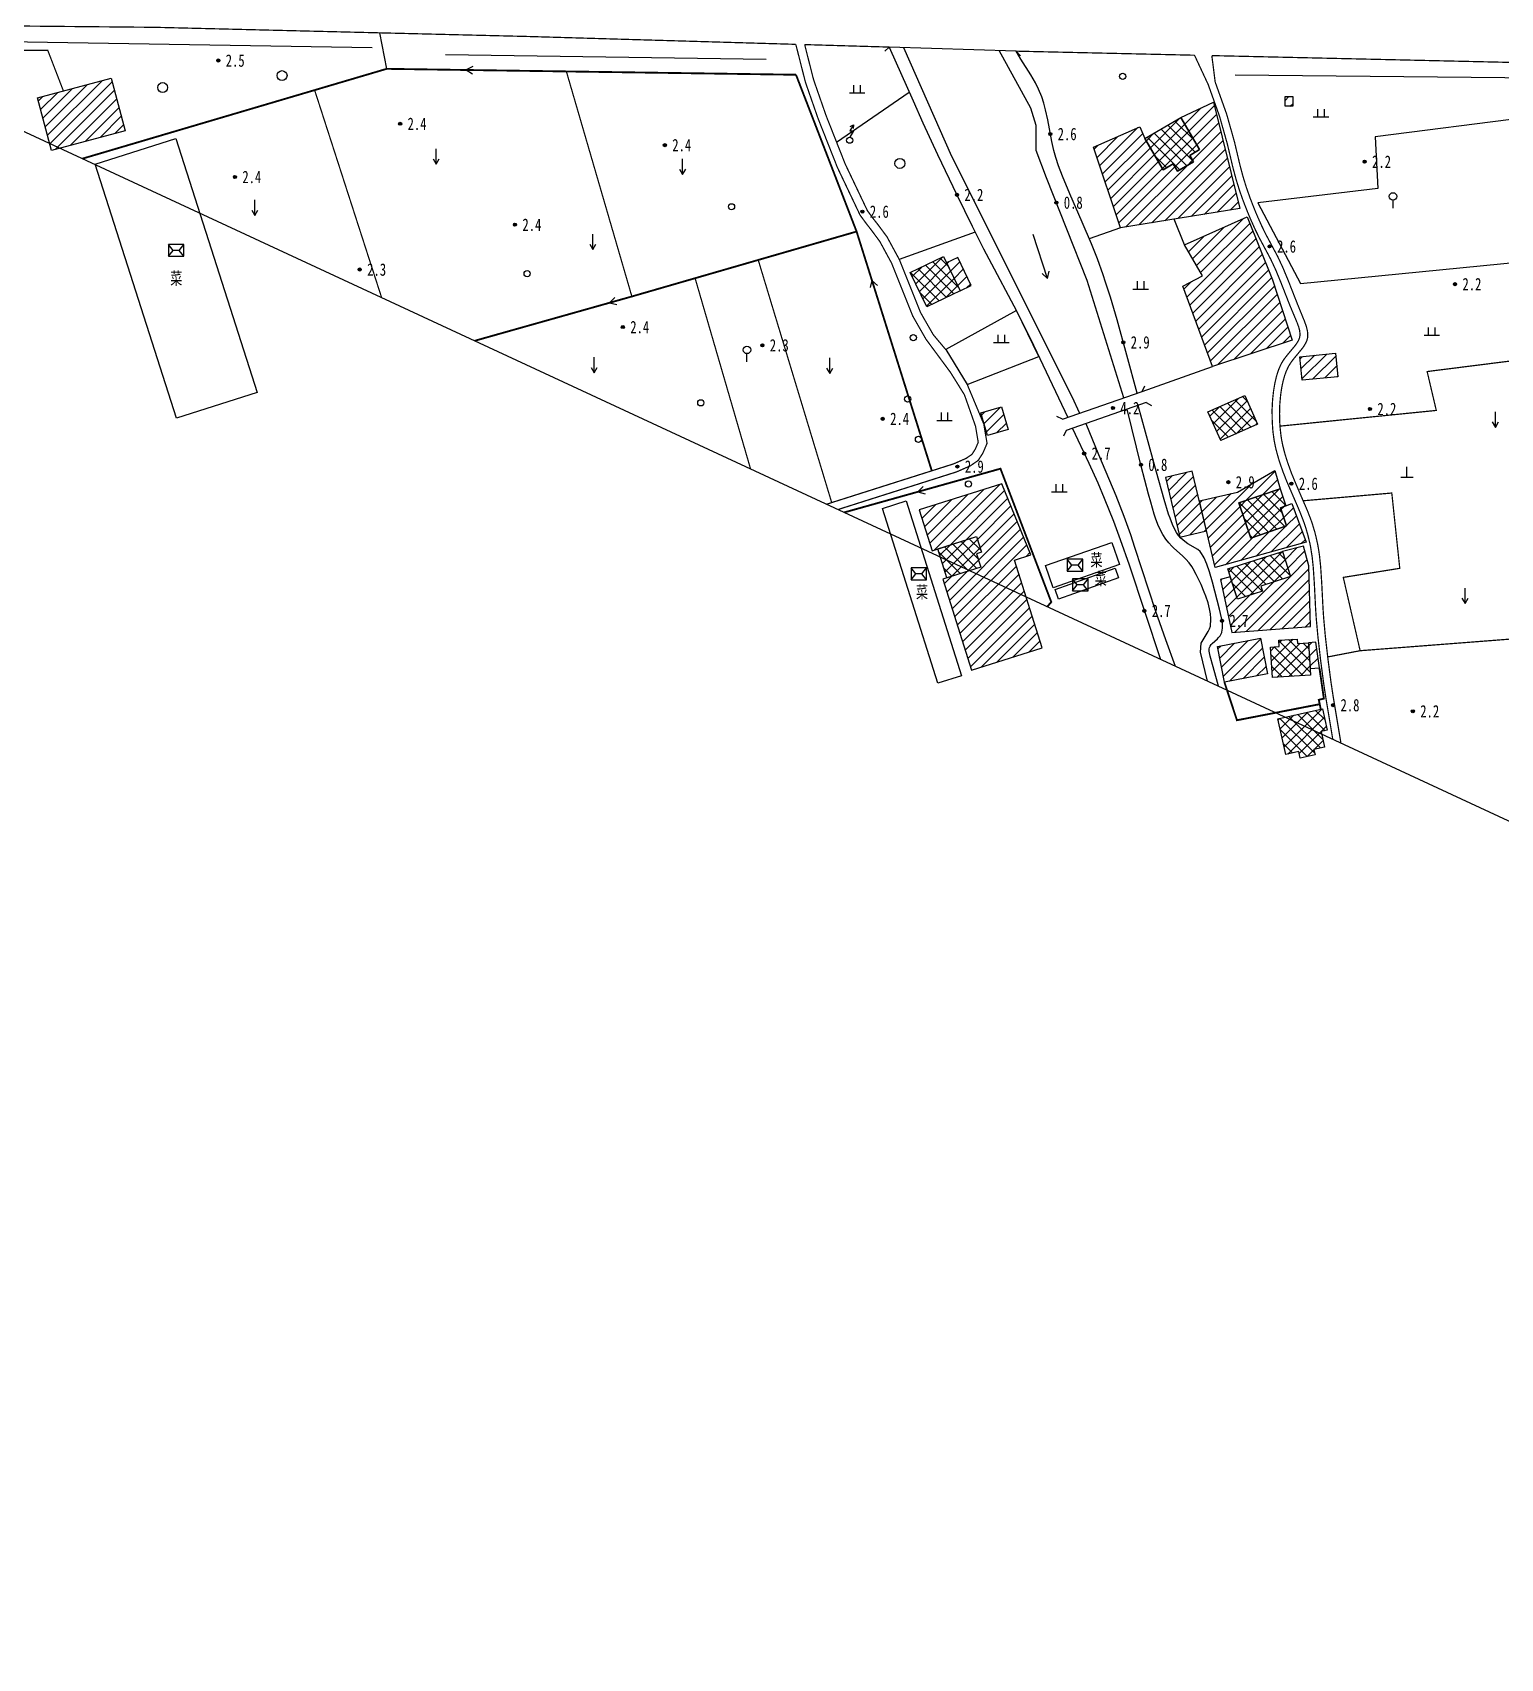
# Model space of a CAD drawing. Header units: metres. Extents: x 494039 to 619385, y 3351420 to 3402703.
# Drawn here: x 585201 to 585676, y 3393939 to 3394465 of the extents above; entities that cross this region are included whole.
import ezdxf
from ezdxf.enums import TextEntityAlignment as Align

# ---------------------------------------------------------------- set-up
doc = ezdxf.new("R2010")
doc.units = ezdxf.units.M
for name, pattern in [('2430', [0]), ('2450', [0]), ('4410a', [0]), ('8521', [0]), ('9376', [0]), ('9610', [0])]:
    doc.linetypes.add(name, pattern=pattern)
for name, color, linetype in [('210100', 130, 'Continuous'), ('220200', 130, 'Continuous'), ('261301', 141, 'Continuous'), ('310300', 8, 'Continuous'), ('310500', 8, 'Continuous'), ('330400', 8, 'Continuous'), ('340506', 8, 'Continuous'), ('340703', 8, 'Continuous'), ('380201', 8, '2430'), ('380202', 8, '2450'), ('420500', 8, 'Continuous'), ('430300', 8, 'Continuous'), ('440100', 8, 'Continuous'), ('510301', 8, 'Continuous'), ('720100', 8, 'Continuous'), ('760201', 8, '8521'), ('810100', 8, '9610'), ('810200', 8, 'Continuous'), ('810301', 8, 'Continuous'), ('810302', 8, 'Continuous'), ('810401', 8, 'Continuous'), ('810501', 8, 'Continuous'), ('810510', 8, 'Continuous'), ('范围线', 8, 'Continuous')]:
    doc.layers.add(name, color=color, linetype=linetype)
pattern_1 = [(45, (0, 0), (-1.767766953, 1.767766953), []), (135, (0, 0), (-1.767766953, -1.767766953), [])]
pattern_2 = [(45, (0, 0), (-1.767766953, 1.767766953), [])]

# ---------------------------------------------------------------- blocks, each defined once
blk = doc.blocks.new('OL')
at = {"linetype": 'Continuous'}
for p, q in [((0.58, 2.51), (0, 1.5)), ((0, 1.5), (0.58, 1.5)), ((0.58, 1.5), (0, 0.5)), ((0.58, 1.5), (0.58, 1.5))]:
    blk.add_line(p, q, dxfattribs=at)
blk.add_polyline3d([(0.07, 2.2, 0), (0.58, 2.51, 0), (0.58, 2.51, 0), (0.57, 1.91, 0)], dxfattribs=at)
blk.add_circle((0, 0), 0.5, dxfattribs=at)
blk = doc.blocks.new('of')
at = {"color": 0, "linetype": 'Continuous'}
for p, q in [((-1, 0), (1, 0)), ((0, 0), (0, 1.7))]:
    blk.add_line(p, q, dxfattribs=at)
blk = doc.blocks.new('gc170')
at = {"linetype": 'Continuous'}
blk.add_circle((0, 0), 0.5, dxfattribs=at)
blk = doc.blocks.new('gu')
at = {"flags": 128}
for points in [[(3.75, 0), (-3.75, 0)], [(2.71, -0.6), (3.75, 0), (3.75, 0), (2.71, 0.6)]]:
    blk.add_lwpolyline(points, dxfattribs=at)
blk = doc.blocks.new('p_point')
for radius in [0.25, 0.2, 0.15, 0.1, 0.05]:
    blk.add_circle((0, 0), radius)
blk.add_point((0, 0))
blk = doc.blocks.new('gc120')
for p, q in [((-0.5, 0.87), (0, 0)), ((0, 0), (0, 2.5)), ((0, 0), (0.5, 0.87))]:
    blk.add_line(p, q)
blk = doc.blocks.new('vm')
at = {"linetype": 'Continuous'}
for p, q in [((1.25, 0), (-1.25, 0)), ((-0.5, 0), (-0.5, 1.3)), ((0.5, 1.3), (0.5, 0))]:
    blk.add_line(p, q, dxfattribs=at)
blk = doc.blocks.new('gc325')
blk.add_line((0, 0), (0, 1.3))
blk.add_circle((0, 1.9), 0.6)
blk = doc.blocks.new('v1')
blk.add_circle((0, 0), 0.8)
blk = doc.blocks.new('mf')
for p, q in [((1.25, 0.95), (-1.25, 0.95)), ((-1.25, 0.95), (-1.25, -0.95)), ((0.5, 0), (-0.5, 0)), ((1.25, -0.95), (1.25, 0.95)), ((-1.25, -0.95), (1.25, -0.95))]:
    blk.add_line(p, q)
at = {"flags": 128}
for points in [[(-1.25, -0.95), (-0.5, 0), (-1.25, 0.95)], [(1.25, -0.95), (0.5, 0), (1.25, 0.95)]]:
    blk.add_lwpolyline(points, dxfattribs=at)
blk = doc.blocks.new('1-3&1-4')
at = {"layer": '310300', "linetype": 'Continuous'}
h = blk.add_hatch(dxfattribs=at)
h.set_pattern_fill('ANSI31', color=8, scale=20, style=0)
h.set_pattern_definition(pattern_2)
h.paths.add_polyline_path([(585202.9135, 3394443.9338), (585226.6759, 3394450.3031), (585231.2444, 3394433.2587), (585207.482, 3394426.8895)])
h = blk.add_hatch(dxfattribs=at)
h.set_pattern_fill('ANSI31', color=8, scale=20, style=0)
h.set_pattern_definition(pattern_2)
h.paths.add_polyline_path([(585561.0301, 3394430.7949), (585566.9076, 3394420.6687), (585570.1761, 3394422.5658), (585571.5582, 3394420.1846), (585576.7393, 3394423.1918), (585575.5047, 3394425.3189), (585578.6954, 3394427.1709), (585572.6705, 3394437.5512), (585583.1513, 3394442.5443), (585591.7204, 3394408.1222), (585553.1354, 3394401.9013), (585544.4287, 3394427.9358), (585559.3215, 3394434.5991)])
h = blk.add_hatch(dxfattribs=at)
h.set_pattern_fill('ANSI31', color=8, scale=20, style=0)
h.set_pattern_definition(pattern_2)
h.paths.add_polyline_path([(585606.3311, 3394444.3181), (585608.8062, 3394444.3434), (585608.8381, 3394441.2123), (585606.363, 3394441.187)])
h = blk.add_hatch(dxfattribs=at)
h.set_pattern_fill('ANSI31', color=8, scale=20, style=0)
h.set_pattern_definition(pattern_2)
h.paths.add_polyline_path([(585594.0662, 3394405.4195), (585602.2191, 3394385.1151), (585608.6213, 3394365.5544), (585582.8961, 3394357.1245), (585573.2195, 3394383.0043), (585579.599, 3394386.3835), (585573.821, 3394396.3746)])
h = blk.add_hatch(dxfattribs=at)
h.set_pattern_fill('ANSI31', color=8, scale=20, style=0)
h.set_pattern_definition(pattern_2)
h.paths.add_polyline_path([(585501.2186, 3394381.5356), (585504.8062, 3394383.262), (585500.4611, 3394392.2918), (585496.8735, 3394390.5655)])
h = blk.add_hatch(dxfattribs=at)
h.set_pattern_fill('ANSI31', color=8, scale=20, style=0)
h.set_pattern_definition(pattern_2)
h.paths.add_polyline_path([(585611.079, 3394360.2467), (585622.6433, 3394361.3748), (585623.3841, 3394353.7806), (585611.8199, 3394352.6525)])
h = blk.add_hatch(dxfattribs=at)
h.set_pattern_fill('ANSI31', color=8, scale=20, style=0)
h.set_pattern_definition(pattern_2)
h.paths.add_polyline_path([(585514.656, 3394344.0541), (585516.8035, 3394336.7576), (585510.1362, 3394334.7953), (585507.9886, 3394342.0917)])
h = blk.add_hatch(dxfattribs=at)
h.set_pattern_fill('ANSI31', color=8, scale=20, style=0)
h.set_pattern_definition(pattern_2)
h.paths.add_polyline_path([(585576.2998, 3394323.2483), (585567.7059, 3394321.1869), (585572.3343, 3394301.8913), (585580.9282, 3394303.9527)])
h = blk.add_hatch(dxfattribs=at)
h.set_pattern_fill('ANSI31', color=8, scale=20, style=0)
h.set_pattern_definition(pattern_2)
h.paths.add_polyline_path([(585604.7065, 3394317.5708), (585591.3837, 3394313.0263), (585595.2848, 3394301.5896), (585606.8237, 3394305.5256), (585604.8199, 3394311.3999), (585606.6038, 3394312.0084), (585608.5615, 3394312.7503), (585613.1278, 3394300.3347), (585583.7766, 3394292.0778), (585578.6115, 3394313.6109), (585590.9021, 3394316.4857), (585603.0579, 3394323.4567)])
h = blk.add_hatch(dxfattribs=at)
h.set_pattern_fill('ANSI31', color=8, scale=20, style=0)
h.set_pattern_definition(pattern_2)
h.paths.add_polyline_path([(585506.5818, 3394302.0836), (585508.1815, 3394297.025), (585506.5513, 3394296.5095), (585507.9086, 3394292.2174), (585495.6133, 3394288.3292), (585504.9103, 3394258.9302), (585527.7788, 3394266.162), (585518.8208, 3394294.4893), (585524.1474, 3394296.1738), (585514.7568, 3394319.1886), (585488.0419, 3394310.7404), (585492.2161, 3394297.5406)])
h = blk.add_hatch(dxfattribs=at)
h.set_pattern_fill('ANSI31', color=8, scale=20, style=0)
h.set_pattern_definition(pattern_2)
h.paths.add_polyline_path([(585605.5001, 3394297.272), (585608.0918, 3394289.1553), (585598.5043, 3394286.0941), (585599.0182, 3394284.4848), (585590.8945, 3394281.891), (585588.6116, 3394289.0408), (585585.503, 3394288.2747), (585589.0656, 3394271.1342), (585614.5107, 3394272.9888), (585614.0034, 3394292.6415), (585612.3117, 3394299.0469)])
h = blk.add_hatch(dxfattribs=at)
h.set_pattern_fill('ANSI31', color=8, scale=20, style=0)
h.set_pattern_definition(pattern_2)
h.paths.add_polyline_path([(585584.4831, 3394266.5779), (585598.4131, 3394269.2605), (585600.6291, 3394257.7533), (585586.6991, 3394255.0707)])
h = blk.add_hatch(dxfattribs=at)
h.set_pattern_fill('ANSI31', color=8, scale=20, style=0)
h.set_pattern_definition(pattern_2)
h.paths.add_polyline_path([(585613.8608, 3394267.7614), (585614.3969, 3394259.4433), (585617.4413, 3394259.6395), (585616.2649, 3394267.9163)])
at = {"layer": '310500', "linetype": 'Continuous'}
h = blk.add_hatch(dxfattribs=at)
h.set_pattern_fill('ANSI37', color=8, scale=20, style=0)
h.set_pattern_definition(pattern_1)
h.paths.add_polyline_path([(585572.6705, 3394437.5512), (585578.6954, 3394427.1709), (585575.5047, 3394425.3189), (585576.7393, 3394423.1918), (585571.5582, 3394420.1846), (585570.1761, 3394422.5658), (585566.9076, 3394420.6687), (585561.0301, 3394430.7949)])
h = blk.add_hatch(dxfattribs=at)
h.set_pattern_fill('ANSI37', color=8, scale=20, style=0)
h.set_pattern_definition(pattern_1)
h.paths.add_polyline_path([(585495.8939, 3394392.6013), (585501.2186, 3394381.5356), (585490.4735, 3394376.3652), (585485.1488, 3394387.4308)])
h = blk.add_hatch(dxfattribs=at)
h.set_pattern_fill('ANSI37', color=8, scale=20, style=0)
h.set_pattern_definition(pattern_1)
h.paths.add_polyline_path([(585593.3294, 3394347.6821), (585597.4399, 3394338.3919), (585585.5171, 3394333.1166), (585581.4066, 3394342.4068)])
h = blk.add_hatch(dxfattribs=at)
h.set_pattern_fill('ANSI37', color=8, scale=20, style=0)
h.set_pattern_definition(pattern_1)
h.paths.add_polyline_path([(585604.7065, 3394317.5708), (585606.6038, 3394312.0084), (585604.8199, 3394311.3999), (585606.8237, 3394305.5256), (585595.2848, 3394301.5896), (585591.3837, 3394313.0263)])
h = blk.add_hatch(dxfattribs=at)
h.set_pattern_fill('ANSI37', color=8, scale=20, style=0)
h.set_pattern_definition(pattern_1)
h.paths.add_polyline_path([(585506.5818, 3394302.0836), (585508.1815, 3394297.025), (585506.5513, 3394296.5095), (585507.9086, 3394292.2174), (585496.9948, 3394288.7661), (585494.0378, 3394298.1167)])
h = blk.add_hatch(dxfattribs=at)
h.set_pattern_fill('ANSI37', color=8, scale=20, style=0)
h.set_pattern_definition(pattern_1)
h.paths.add_polyline_path([(585605.5001, 3394297.272), (585608.0918, 3394289.1553), (585598.5043, 3394286.0941), (585599.0182, 3394284.4848), (585590.8945, 3394281.891), (585587.7891, 3394291.617)])
h = blk.add_hatch(dxfattribs=at)
h.set_pattern_fill('ANSI37', color=8, scale=20, style=0)
h.set_pattern_definition(pattern_1)
h.paths.add_polyline_path([(585604.4354, 3394266.5497), (585604.3039, 3394268.5904), (585610.2952, 3394268.9765), (585610.3879, 3394267.5376), (585613.8608, 3394267.7614), (585614.5345, 3394257.3089), (585602.2667, 3394256.5182), (585601.6319, 3394266.369)])
h = blk.add_hatch(dxfattribs=at)
h.set_pattern_fill('ANSI37', color=8, scale=20, style=0)
h.set_pattern_definition(pattern_1)
h.paths.add_polyline_path([(585618.3848, 3394246.3942), (585619.931, 3394239.481), (585618.0166, 3394239.0529), (585619.1328, 3394234.0625), (585615.6597, 3394233.2857), (585616.0455, 3394231.5605), (585611.2052, 3394230.4779), (585610.7351, 3394232.5797), (585606.5426, 3394231.642), (585603.9645, 3394243.169)])
at = {"layer": '210100', "color": 141, "linetype": 'Continuous', "flags": 128}
blk.add_lwpolyline([(585482.9943, 3394460.1806), (585498.5016, 3394425.0255), (585537.4221, 3394347.3871), (585539.9082, 3394341.973)], dxfattribs=at)
at = {"layer": '210100', "color": 141, "linetype": 'Continuous', "elevation": 1.3698, "flags": 128}
for points in [[(585554.1498, 3394346.9428), (585542.326, 3394384.8301), (585529.2274, 3394418.0266), (585525.8371, 3394426.9273), (585525.8652, 3394434.9326), (585524.1018, 3394440.6238), (585513.8881, 3394459.1887)], [(585581.2726, 3394255.3377), (585578.9306, 3394264.6961), (585579.1906, 3394267.6707), (585581.5017, 3394271.3941), (585581.9088, 3394272.2708), (585582.1679, 3394273.1638), (585582.2643, 3394273.7028), (585582.358, 3394274.8838), (585582.352, 3394275.5988), (585582.2203, 3394277.0711), (585581.9217, 3394278.7046), (585581.4154, 3394280.6299), (585580.6854, 3394282.8405), (585580.2193, 3394284.0897), (585579.2031, 3394286.5586), (585577.6288, 3394289.8725), (585576.659, 3394291.6188), (585576.1559, 3394292.4304), (585575.3168, 3394293.6227), (585574.2794, 3394294.8124), (585573.1805, 3394295.8497), (585570.3668, 3394298.2995), (585569.6861, 3394298.9669), (585568.691, 3394300.0889), (585567.7813, 3394301.2845), (585566.824, 3394302.7516), (585565.9566, 3394304.3478), (585565.2342, 3394305.9712), (585564.4561, 3394308.0527), (585564.0344, 3394309.3204), (585562.8884, 3394313.1731), (585562.1811, 3394315.7647), (585559.8346, 3394324.8768), (585555.2568, 3394343.2562)], [(585541.9446, 3394338.6107), (585546.0356, 3394328.622), (585551.6394, 3394315.3332), (585552.9512, 3394312.0365), (585554.193, 3394308.7285), (585556.3051, 3394302.7275), (585557.6578, 3394298.706), (585564.464, 3394278.0313), (585567.6878, 3394268.7881), (585570.7377, 3394260.2282)]]:
    blk.add_lwpolyline(points, dxfattribs=at)
at = {"layer": '220200', "color": 141, "linetype": 'Continuous', "const_width": 0.6, "flags": 128}
for points, elevation in [([(585448.1796, 3394451.3841), (585315.8143, 3394453.2958), (585217.4045, 3394424.2537)], 3.5681), ([(585467.7749, 3394400.7015), (585448.1796, 3394451.3841)], 3.174), ([(585467.7749, 3394400.7015), (585395.1056, 3394379.7092), (585344.2422, 3394365.3727)], 3.174), ([(585492.0936, 3394323.3591), (585467.7749, 3394400.7015)], 3.464), ([(585529.4077, 3394279.4146), (585530.7275, 3394280.9325), (585514.2961, 3394324.0428), (585463.7501, 3394309.8944)], 3.464)]:
    blk.add_lwpolyline(points, dxfattribs=dict(at, elevation=elevation))
at = {"layer": '310300', "color": 8, "linetype": 'Continuous', "flags": 128}
for points, elevation in [([(585202.9135, 3394443.9338), (585226.6759, 3394450.3031), (585231.2444, 3394433.2587), (585207.482, 3394426.8895)], 6.0347), ([(585561.0301, 3394430.7949), (585566.9076, 3394420.6687), (585570.1761, 3394422.5658), (585571.5582, 3394420.1846), (585576.7393, 3394423.1918), (585575.5047, 3394425.3189), (585578.6954, 3394427.1709), (585572.6705, 3394437.5512), (585583.1513, 3394442.5443), (585591.7204, 3394408.1222), (585553.1354, 3394401.9013), (585544.4287, 3394427.9358), (585559.3215, 3394434.5991)], 5.9306), ([(585594.0662, 3394405.4195), (585602.2191, 3394385.1151), (585608.6213, 3394365.5544), (585582.8961, 3394357.1245), (585573.2195, 3394383.0043), (585579.599, 3394386.3835), (585573.821, 3394396.3746)], 5.9306), ([(585501.2186, 3394381.5356), (585504.8062, 3394383.262), (585500.4611, 3394392.2918), (585496.8735, 3394390.5655)], 6.0347), ([(585611.079, 3394360.2467), (585622.6433, 3394361.3748), (585623.3841, 3394353.7806), (585611.8199, 3394352.6525)], 5.3654), ([(585514.656, 3394344.0541), (585516.8035, 3394336.7576), (585510.1362, 3394334.7953), (585507.9886, 3394342.0917)], 5.4338), ([(585576.2998, 3394323.2483), (585567.7059, 3394321.1869), (585572.3343, 3394301.8913), (585580.9282, 3394303.9527)], 5.7409), ([(585604.7065, 3394317.5708), (585591.3837, 3394313.0263), (585595.2848, 3394301.5896), (585606.8237, 3394305.5256), (585604.8199, 3394311.3999), (585606.6038, 3394312.0084), (585608.5615, 3394312.7503), (585613.1278, 3394300.3347), (585583.7766, 3394292.0778), (585578.6115, 3394313.6109), (585590.9021, 3394316.4857), (585603.0579, 3394323.4567)], 5.7409), ([(585506.5818, 3394302.0836), (585508.1815, 3394297.025), (585506.5513, 3394296.5095), (585507.9086, 3394292.2174), (585495.6133, 3394288.3292), (585504.9103, 3394258.9302), (585527.7788, 3394266.162), (585518.8208, 3394294.4893), (585524.1474, 3394296.1738), (585514.7568, 3394319.1886), (585488.0419, 3394310.7404), (585492.2161, 3394297.5406)], 6.0347), ([(585605.5001, 3394297.272), (585608.0918, 3394289.1553), (585598.5043, 3394286.0941), (585599.0182, 3394284.4848), (585590.8945, 3394281.891), (585588.6116, 3394289.0408), (585585.503, 3394288.2747), (585589.0656, 3394271.1342), (585614.5107, 3394272.9888), (585614.0034, 3394292.6415), (585612.3117, 3394299.0469)], 5.7409), ([(585584.4831, 3394266.5779), (585598.4131, 3394269.2605), (585600.6291, 3394257.7533), (585586.6991, 3394255.0707)], 5.8302), ([(585613.8608, 3394267.7614), (585614.3969, 3394259.4433), (585617.4413, 3394259.6395), (585616.2649, 3394267.9163)], 5.8302)]:
    blk.add_lwpolyline(points, close=True, dxfattribs=dict(at, elevation=elevation))
blk.add_lwpolyline([(585606.3311, 3394444.3181), (585608.8062, 3394444.3434), (585608.8381, 3394441.2123), (585606.363, 3394441.187)], close=True, dxfattribs=at)
at = {"layer": '310500', "color": 8, "linetype": 'Continuous', "flags": 128}
for points, elevation in [([(585572.6705, 3394437.5512), (585578.6954, 3394427.1709), (585575.5047, 3394425.3189), (585576.7393, 3394423.1918), (585571.5582, 3394420.1846), (585570.1761, 3394422.5658), (585566.9076, 3394420.6687), (585561.0301, 3394430.7949)], 14.1407), ([(585495.8939, 3394392.6013), (585501.2186, 3394381.5356), (585490.4735, 3394376.3652), (585485.1488, 3394387.4308)], 14.1407), ([(585593.3294, 3394347.6821), (585597.4399, 3394338.3919), (585585.5171, 3394333.1166), (585581.4066, 3394342.4068)], 13.3599), ([(585604.7065, 3394317.5708), (585606.6038, 3394312.0084), (585604.8199, 3394311.3999), (585606.8237, 3394305.5256), (585595.2848, 3394301.5896), (585591.3837, 3394313.0263)], 11.4858), ([(585506.5818, 3394302.0836), (585508.1815, 3394297.025), (585506.5513, 3394296.5095), (585507.9086, 3394292.2174), (585496.9948, 3394288.7661), (585494.0378, 3394298.1167)], 10.4149), ([(585605.5001, 3394297.272), (585608.0918, 3394289.1553), (585598.5043, 3394286.0941), (585599.0182, 3394284.4848), (585590.8945, 3394281.891), (585587.7891, 3394291.617)], 11.4858), ([(585604.4354, 3394266.5497), (585604.3039, 3394268.5904), (585610.2952, 3394268.9765), (585610.3879, 3394267.5376), (585613.8608, 3394267.7614), (585614.5345, 3394257.3089), (585602.2667, 3394256.5182), (585601.6319, 3394266.369)], 11.4858), ([(585618.3848, 3394246.3942), (585619.931, 3394239.481), (585618.0166, 3394239.0529), (585619.1328, 3394234.0625), (585615.6597, 3394233.2857), (585616.0455, 3394231.5605), (585611.2052, 3394230.4779), (585610.7351, 3394232.5797), (585606.5426, 3394231.642), (585603.9645, 3394243.169)], 10.4149)]:
    blk.add_lwpolyline(points, close=True, dxfattribs=dict(at, elevation=elevation))
at = {"layer": '330400', "color": 8, "linetype": 'Continuous', "flags": 128}
for points, elevation in [([(585247.6554, 3394430.7844), (585273.9458, 3394348.7138), (585247.8841, 3394340.3653), (585221.5938, 3394422.4358)], 3.5681), ([(585483.8092, 3394313.6115), (585501.6906, 3394257.1021), (585494.0545, 3394254.6858), (585476.1731, 3394311.1952)], 3.878), ([(585528.8292, 3394292.7291), (585550.2606, 3394300.2317), (585552.7819, 3394293.0295), (585531.3506, 3394285.5269)], 3.878), ([(585531.9433, 3394285.0004), (585551.3362, 3394291.837), (585552.4351, 3394288.7199), (585533.0421, 3394281.8833)], 3.878)]:
    blk.add_lwpolyline(points, close=True, dxfattribs=dict(at, elevation=elevation))
at = {"layer": '380201', "color": 8, "linetype": '2430', "const_width": 0.6, "elevation": 5.8302, "flags": 128}
for points in [[(585617.8721, 3394246.2796), (585617.2436, 3394249.3221), (585618.8793, 3394249.7413), (585617.4413, 3394259.6395)], [(585586.6991, 3394255.0707), (585590.7706, 3394242.7217), (585617.5345, 3394247.9139)]]:
    blk.add_lwpolyline(points, dxfattribs=at)
at = {"layer": '380202', "color": 8, "linetype": '2450', "flags": 128}
for points, elevation in [([(585611.3356, 3394383.9143), (585689.1188, 3394391.539), (585684.5607, 3394437.516), (585635.4324, 3394431.3536), (585636.3421, 3394414.586), (585597.4798, 3394409.9529)], 3.2149), ([(585519.4752, 3394375.1373), (585496.6148, 3394362.5322), (585503.5337, 3394351.2983), (585526.6798, 3394360.3217)], 4.5976)]:
    blk.add_lwpolyline(points, close=True, dxfattribs=dict(at, elevation=elevation))
at = {"layer": '420500', "color": 8, "linetype": 'Continuous', "const_width": 0.4, "flags": 128}
for points in [[(585123.4983, 3394467.8472), (585241.1435, 3394466.7148), (585361.6768, 3394463.7497), (585448.1156, 3394461.216)], [(585450.982, 3394461.132), (585478.3164, 3394460.3308)], [(585519.4169, 3394459.0112), (585577.0438, 3394457.7012)], [(585583.7346, 3394449.019), (585582.6484, 3394457.5738)], [(585582.6484, 3394457.5738), (585679.3304, 3394455.376), (585823.7275, 3394452.2124)], [(585581.4742, 3394448.2116), (585585.1354, 3394437.961), (585587.6574, 3394429.034), (585589.4099, 3394421.6105), (585590.4612, 3394417.6677), (585591.5638, 3394414.0961), (585592.7864, 3394410.6336), (585594.2595, 3394406.8678), (585595.1117, 3394404.8318), (585596.6139, 3394401.4722), (585597.9865, 3394398.6739), (585601.6745, 3394391.7916), (585603.3712, 3394388.1495), (585605.0006, 3394384.1912), (585607.8882, 3394376.8178), (585610.1838, 3394371.3491), (585610.7429, 3394369.8425), (585611.0277, 3394368.7561), (585611.1555, 3394367.6866), (585611.1168, 3394366.9008), (585610.9645, 3394366.2186), (585610.662, 3394365.491), (585610.1539, 3394364.6332), (585609.4133, 3394363.612), (585606.9152, 3394360.62), (585606.0039, 3394359.4289), (585605.4822, 3394358.6312), (585604.9503, 3394357.6617), (585604.28, 3394356.1328), (585603.9937, 3394355.3407), (585603.5029, 3394353.7131), (585602.9903, 3394351.4759), (585602.61, 3394349.1905), (585602.293, 3394346.3057), (585602.1393, 3394343.3582), (585602.145, 3394340.3053), (585602.3044, 3394337.2785), (585602.4443, 3394335.7746), (585602.7815, 3394333.2841), (585603.1765, 3394331.2463), (585603.4816, 3394329.9577), (585604.191, 3394327.3989), (585604.6555, 3394325.9177), (585605.6781, 3394322.9832), (585606.8726, 3394319.95), (585610.5656, 3394311.411), (585611.2529, 3394309.7626), (585612.4092, 3394306.7658), (585612.9267, 3394305.252), (585613.656, 3394302.7782), (585614.3041, 3394300.1011), (585614.5793, 3394298.7517), (585615.1103, 3394295.3799), (585615.4566, 3394292.0107), (585615.7922, 3394286.9361), (585616.1996, 3394278.8859), (585616.4229, 3394275.4768), (585616.9571, 3394269.6801), (585617.8238, 3394262.1173), (585618.8211, 3394254.5713), (585619.5205, 3394249.9537), (585621.7578, 3394236.5435)], [(585583.7346, 3394449.019), (585587.4232, 3394438.6918), (585589.976, 3394429.6559), (585591.7107, 3394422.3045), (585592.7522, 3394418.4), (585593.8412, 3394414.8735), (585595.0444, 3394411.4651), (585596.4949, 3394407.7585), (585597.3341, 3394405.7547), (585598.8128, 3394402.4485), (585600.1635, 3394399.6926), (585603.923, 3394392.6669), (585605.5826, 3394389.1186), (585607.2599, 3394385.0891), (585610.3542, 3394377.21), (585612.5602, 3394371.82), (585613.1863, 3394370.0775), (585613.5133, 3394368.818), (585613.6646, 3394367.7291), (585613.6638, 3394366.8103), (585613.6094, 3394366.3574), (585613.3804, 3394365.4784), (585613.0068, 3394364.6337), (585612.412, 3394363.643), (585611.8519, 3394362.8614), (585609.2936, 3394359.7742), (585608.2602, 3394358.4304), (585607.4415, 3394357.1113), (585606.7714, 3394355.7017), (585606.2243, 3394354.2217), (585605.7123, 3394352.4287), (585605.2623, 3394350.3186), (585604.898, 3394347.8994), (585604.6293, 3394344.9241), (585604.5409, 3394341.7693), (585604.6188, 3394338.8847), (585604.7133, 3394337.4515), (585604.9914, 3394334.8403), (585605.2501, 3394333.1911), (585605.5478, 3394331.7086), (585606.1691, 3394329.2315), (585607.0398, 3394326.3715), (585608.337, 3394322.7473), (585609.9792, 3394318.7568), (585613.5342, 3394310.518), (585614.6967, 3394307.5108), (585615.2201, 3394305.9854), (585615.9369, 3394303.5753), (585616.2969, 3394302.1825), (585616.9139, 3394299.3719), (585617.2266, 3394297.6025), (585617.4901, 3394295.7358), (585617.8368, 3394292.3433), (585618.1746, 3394287.2339), (585618.5876, 3394279.1291), (585618.8133, 3394275.7022), (585619.3456, 3394269.9341), (585620.2077, 3394262.4084), (585621.1997, 3394254.8993), (585621.8968, 3394250.2953), (585624.3956, 3394235.319)]]:
    blk.add_lwpolyline(points, dxfattribs=at)
at = {"layer": '420500', "color": 8, "linetype": 'Continuous', "const_width": 0.4, "elevation": 4.8398, "flags": 128}
blk.add_lwpolyline([(585581.4742, 3394448.2116), (585577.0438, 3394457.7012)], dxfattribs=at)
at = {"layer": '430300', "color": 8, "linetype": 'Continuous'}
for p, q in [((585478.3164, 3394460.3308), (585476.8575, 3394458.9627)), ((585519.4169, 3394459.0112), (585520.785, 3394457.5523)), ((585560.096, 3394349.0178), (585560.9653, 3394350.819)), ((585561.363, 3394345.387), (585563.1642, 3394344.5177)), ((585534.3204, 3394340.0231), (585532.5192, 3394340.8924)), ((585535.5874, 3394336.3923), (585534.7181, 3394334.5911))]:
    blk.add_line(p, q, dxfattribs=at)
at = {"layer": '430300', "color": 8, "linetype": 'Continuous', "flags": 128}
for points in [[(585519.4169, 3394459.0112), (585478.3164, 3394460.3308)], [(585534.3204, 3394340.0231), (585560.096, 3394349.0178)], [(585561.363, 3394345.387), (585535.5874, 3394336.3923)]]:
    blk.add_lwpolyline(points, dxfattribs=at)
at = {"layer": '440100', "color": 8, "linetype": '4410a', "const_width": 0.4, "flags": 128}
blk.add_lwpolyline([(585448.1156, 3394461.216), (585451.2357, 3394448.9472), (585455.3284, 3394437.2058), (585461.5561, 3394421.4409), (585468.9012, 3394406.0187), (585471.024, 3394403.1175), (585472.3838, 3394401.3988), (585475.2818, 3394397.4904), (585479.0903, 3394390.4848), (585485.9623, 3394373.331), (585490.2326, 3394365.8689), (585498.1522, 3394355.1498), (585502.6503, 3394347.9181), (585506.2372, 3394337.7535), (585507.1073, 3394332.578), (585506.1776, 3394330.3871), (585505.0695, 3394328.6672), (585503.2167, 3394327.3883), (585499.1419, 3394325.5971), (585458.039, 3394312.5456)], dxfattribs=at)
at = {"layer": '440100', "color": 8, "linetype": 'Continuous', "const_width": 0.4, "flags": 128}
blk.add_lwpolyline([(585450.982, 3394461.132), (585453.8786, 3394449.7422), (585457.9135, 3394438.1665), (585464.0859, 3394422.5415), (585471.2792, 3394407.4379), (585473.2185, 3394404.7875), (585474.5729, 3394403.0758), (585477.6119, 3394398.9773), (585481.5898, 3394391.6599), (585488.4506, 3394374.5342), (585492.5458, 3394367.3779), (585496.6148, 3394362.5322)], dxfattribs=at)
at = {"layer": '440100', "color": 8, "linetype": 'Continuous', "const_width": 0.4, "elevation": 3.3078, "flags": 128}
blk.add_lwpolyline([(585461.7395, 3394310.8277), (585500.1166, 3394323.0137), (585504.5668, 3394324.9698), (585507.089, 3394326.7109), (585508.6235, 3394329.0924), (585509.9599, 3394332.2417), (585508.9167, 3394338.446), (585503.5337, 3394351.2983)], dxfattribs=at)
at = {"layer": '760201', "color": 8, "linetype": '8521', "flags": 128}
for points in [[(585478.3164, 3394460.3308), (585486.0181, 3394442.9155), (585489.2023, 3394435.8834), (585493.9697, 3394425.6206), (585500.1653, 3394412.6177), (585505.1279, 3394402.4479), (585508.8254, 3394395.0969), (585511.365, 3394390.2271), (585518.6687, 3394376.6879), (585520.8157, 3394372.4928), (585523.9902, 3394365.9761), (585536.0846, 3394340.6387)], [(585537.5648, 3394337.0824), (585542.8609, 3394325.8309), (585545.7558, 3394319.4311), (585547.8829, 3394314.4675), (585550.8194, 3394307.087), (585553.0144, 3394301.1123), (585555.8673, 3394292.9095), (585566.0304, 3394262.4134)]]:
    blk.add_lwpolyline(points, dxfattribs=at)
for points, elevation in [([(585558.5267, 3394348.4701), (585555.1993, 3394360.7584), (585552.0115, 3394372.1979), (585549.8494, 3394379.5113), (585548.3113, 3394384.3521), (585547.4982, 3394386.7566), (585545.6288, 3394391.8819), (585543.6829, 3394396.7636), (585540.7194, 3394403.7618), (585536.7694, 3394412.8937), (585534.3797, 3394418.5925), (585533.1005, 3394421.9058), (585532.1734, 3394424.6356), (585531.5227, 3394426.9123), (585530.8622, 3394429.8128), (585529.5824, 3394436.7839), (585528.8993, 3394440.0494), (585528.3404, 3394442.186), (585527.6561, 3394444.2752), (585526.621, 3394446.7189), (585525.5737, 3394448.7671), (585524.0868, 3394451.3477), (585520.9342, 3394456.442), (585519.4169, 3394459.0112)], 3.174), ([(585584.8125, 3394253.6944), (585584.4951, 3394254.9649), (585583.1296, 3394259.9897), (585582.1043, 3394263.4472), (585581.86, 3394264.5513), (585581.8044, 3394265.0442), (585581.8298, 3394265.8279), (585581.9338, 3394266.2686), (585582.1109, 3394266.673), (585582.484, 3394267.2205), (585582.745, 3394267.5176), (585584.4427, 3394269.0742), (585584.8124, 3394269.4377), (585585.3235, 3394270.0514), (585585.5844, 3394270.4831), (585585.8422, 3394271.093), (585586.0397, 3394271.9022), (585586.101, 3394272.4086), (585586.1172, 3394273.4587), (585586.0628, 3394274.1803), (585585.8013, 3394275.843), (585585.1397, 3394278.6338), (585582.8873, 3394287.3829), (585581.8931, 3394290.7312), (585581.0383, 3394293.1614), (585580.1765, 3394295.1937), (585579.8834, 3394295.7716), (585579.3413, 3394296.6565), (585578.8526, 3394297.2664), (585578.0689, 3394297.9484), (585574.9406, 3394299.732), (585573.8671, 3394300.4852), (585572.6024, 3394301.6033), (585571.8497, 3394302.4805), (585571.2029, 3394303.4268), (585570.5468, 3394304.6063), (585569.896, 3394306.0277), (585569.1227, 3394308.0651), (585568.6797, 3394309.3889), (585567.2369, 3394314.1283), (585564.7451, 3394322.9183), (585558.7749, 3394344.4839)], 2.817)]:
    blk.add_lwpolyline(points, dxfattribs=dict(at, elevation=elevation))
at = {"layer": '810100', "color": 8, "linetype": '9610', "flags": 128}
for points, elevation in [([(585315.8143, 3394453.2958), (585313.5918, 3394464.9326)], 3.5681), ([(585461.292, 3394429.614), (585484.8038, 3394445.7452)], 3.464), ([(585573.821, 3394396.3746), (585570.4872, 3394404.6988)], 3.464), ([(585506.0967, 3394400.5249), (585481.5898, 3394391.6599)], 3.464), ([(585553.1354, 3394401.9013), (585542.9849, 3394398.3923)], 1.9149), ([(585560.096, 3394349.0178), (585582.8961, 3394357.1245)], 3.464)]:
    blk.add_lwpolyline(points, dxfattribs=dict(at, elevation=elevation))
at = {"layer": '810200', "color": 8, "linetype": 'Continuous', "const_width": 0.4, "flags": 128}
blk.add_lwpolyline([(585211.2724, 3394446.1743), (585206.2159, 3394459.2914), (585142.2589, 3394459.1381)], dxfattribs=at)
for points, elevation in [([(585373.9221, 3394452.4566), (585395.1056, 3394379.7092)], 3.3004), ([(585292.5166, 3394446.4204), (585314.1908, 3394379.3233)], 3.3004), ([(585835.6493, 3394444.6458), (585688.9542, 3394439.01), (585692.7533, 3394383.8317), (585694.0079, 3394360.7174), (585652.2749, 3394355.4427), (585655.2291, 3394342.8738), (585604.7355, 3394337.8082)], 3.2149), ([(585435.9638, 3394391.5121), (585459.7263, 3394313.0814)], 3.3004), ([(585415.5508, 3394385.6153), (585433.4929, 3394323.9405)], 3.3004), ([(585630.6011, 3394265.2026), (585730.2439, 3394272.9052), (585720.3937, 3394325.5331), (585715.9636, 3394362.018)], 3.0661), ([(585612.1673, 3394313.6671), (585640.8408, 3394316.1737), (585643.4198, 3394291.8342), (585625.1555, 3394288.8997), (585630.6011, 3394265.2026), (585620.1459, 3394263.1941)], 3.0661)]:
    blk.add_lwpolyline(points, dxfattribs=dict(at, elevation=elevation))
at = {"layer": '810510', "color": 8, "linetype": '9376', "elevation": 3.5421, "flags": 128}
for points in [[(585311.161, 3394460.1319), (585133.9639, 3394462.9888)], [(585438.5296, 3394456.3564), (585334.867, 3394457.7912)], [(585590.1605, 3394451.3068), (585819.0931, 3394449.0487)]]:
    blk.add_lwpolyline(points, dxfattribs=at)
at = {"layer": '范围线', "color": 8, "flags": 128}
blk.add_lwpolyline([(580974.9971, 3398172.2884), (580158.1729, 3397748.7629), (583102.2681, 3395406.1495), (589376.9328, 3392493.3034), (594318.9563, 3392016.403), (594002.9657, 3392059.9931), (593709.5027, 3392110.274), (593489.39, 3392154.2585), (593446.55, 3392164.1073), (593184.0367, 3392224.4585), (592856.0894, 3392311.9807), (592630.9821, 3392379.424), (592345.2786, 3392474.0542), (592112.8421, 3392558.6278), (591835.9381, 3392668.5492), (591571.4074, 3392783.2499), (591303.4331, 3392909.9936), (591275.2655, 3392923.316), (591065.2798, 3393031.2284), (591019.813, 3393054.5939), (590886.2864, 3393127.1825), (590776.1303, 3393189.2284), (589711.9005, 3393302.4152), (583546.9224, 3396125.8295)], close=True, dxfattribs=at)
at = {"layer": '261301', "color": 141, "linetype": 'Continuous', "xscale": 2, "yscale": 2}
for p, rotation in [((585349.0587, 3394452.8157, 3.5681), 179.1753616933111), ((585527.1996, 3394392.6331, 1.9149), 288.1118272815345), ((585474.987, 3394377.7645, 3.5681), 107.4525048988346), ((585395.1056, 3394379.7092, 3.5718), 195.7395715505432), ((585494.7933, 3394318.5837, 3.464), 195.6364391474196)]:
    blk.add_blockref('gu', p, dxfattribs=dict(at, rotation=rotation))
at = {"layer": '330400', "color": 8, "linetype": 'Continuous', "xscale": 2, "yscale": 2}
for p in [(585247.7469, 3394394.6167), (585538.4103, 3394292.8493), (585487.9073, 3394290.0412), (585540.14, 3394286.4882)]:
    blk.add_blockref('mf', p, dxfattribs=at)
at = {"layer": '340506', "color": 8, "linetype": 'Continuous', "xscale": 2, "yscale": 2}
blk.add_blockref('OL', (585465.5598, 3394430.217, 3.0398), dxfattribs=at)
at = {"layer": '340703', "color": 8, "linetype": 'Continuous', "xscale": 2, "yscale": 2}
blk.add_blockref('of', (585645.7252, 3394321.2552, 3.0661), dxfattribs=at)
at = {"layer": '510301', "color": 8, "linetype": 'Continuous', "xscale": 2, "yscale": 2}
for p in [(585553.8439, 3394450.8631, 5.0031), (585427.3329, 3394408.7055, 2.7721), (585361.2351, 3394387.0706, 2.6792), (585486.1018, 3394366.4112, 3.7686), (585484.2715, 3394346.5501, 3.6199), (585417.399, 3394345.3315, 3.6199), (585487.7731, 3394333.5134, 3.6199), (585503.9502, 3394319.1191, 3.7686)]:
    blk.add_blockref('gc170', p, dxfattribs=at)
at = {"layer": '720100', "color": 8, "linetype": 'Continuous', "xscale": 2, "yscale": 2, "zscale": 2}
for p in [(585261.3669, 3394455.9787, 2.5059), (585320.1831, 3394435.5386, 2.3721), (585530.3951, 3394432.2352, 2.6322), (585405.7732, 3394428.6362, 2.387), (585632.0668, 3394423.2859, 2.222), (585266.749, 3394418.3472, 2.3565), (585500.2331, 3394412.557, 2.2338), (585532.3723, 3394410.0562, 0.8), (585469.6602, 3394407.1456, 2.589), (585357.3126, 3394402.8951, 2.3842), (585601.3353, 3394395.8846, 2.5841), (585307.1105, 3394388.4162, 2.3362), (585661.2916, 3394383.7032, 2.1976), (585392.193, 3394369.8247, 2.3825), (585437.3046, 3394363.9409, 2.3368), (585554.0196, 3394364.8893, 2.9297), (585550.6773, 3394343.664, 4.2279), (585633.7829, 3394343.354, 2.2336), (585476.228, 3394340.1672, 2.3566), (585541.3691, 3394328.9405, 2.6816), (585559.7254, 3394325.3106, 0.8), (585500.3769, 3394324.7335, 2.9075), (585587.9893, 3394319.675, 2.936), (585608.382, 3394319.2008, 2.588), (585560.8266, 3394278.0975, 2.6816), (585585.9547, 3394274.8678, 2.6816), (585621.8642, 3394247.6126, 2.8441), (585647.6448, 3394245.6293, 2.1554)]:
    blk.add_blockref('p_point', p, dxfattribs=at)
at = {"layer": '810301', "color": 8, "linetype": 'Continuous', "xscale": 2, "yscale": 2}
for p in [(585331.8189, 3394422.4363, 3.8025), (585411.5215, 3394419.164, 3.8025), (585273.1772, 3394405.9121, 3.8025), (585382.4869, 3394394.8544, 3.8025), (585382.9119, 3394355.0414, 3.8025), (585459.0741, 3394354.8452, 3.8025), (585674.3268, 3394337.4009, 1.9149), (585664.5252, 3394280.4665, 1.9149)]:
    blk.add_blockref('gc120', p, dxfattribs=at)
at = {"layer": '810302', "color": 8, "linetype": 'Continuous', "xscale": 2, "yscale": 2}
for p in [(585467.9331, 3394445.4352, 1.9149), (585617.9578, 3394437.7112, 1.9149), (585559.62, 3394382.0154, 1.9149), (585653.7587, 3394367.1069, 1.9149), (585514.5672, 3394364.7529, 1.9149), (585496.1955, 3394339.5644, 1.9149), (585533.3167, 3394316.4025, 1.9149)]:
    blk.add_blockref('vm', p, dxfattribs=at)
at = {"layer": '810401', "color": 8, "linetype": 'Continuous', "xscale": 2, "yscale": 2}
for p in [(585641.2425, 3394408.2633, 1.9149), (585432.3275, 3394358.6275, 1.9149)]:
    blk.add_blockref('gc325', p, dxfattribs=at)
at = {"layer": '810501', "color": 8, "linetype": 'Continuous', "xscale": 2, "yscale": 2}
for p in [(585281.9901, 3394451.1228, 2.3659), (585243.3902, 3394447.2447, 2.3659), (585481.7711, 3394422.6983, 1.9149)]:
    blk.add_blockref('v1', p, dxfattribs=at)
at = {"color": 8, "width": 0.75}
for p in [(585247.7698, 3394385.5748, 3.5681), (585545.341, 3394294.5089, 3.878), (585546.7246, 3394288.4897, 3.878), (585488.9319, 3394284.1487, 3.878)]:
    blk.add_text('菜', height=4, dxfattribs=at).set_placement(p, align=Align.MIDDLE_CENTER)
at = {"layer": '720100', "color": 8, "width": 0.75}
for s, p in [('2.5', (585263.7669, 3394455.9787, 2.5059)), ('2.4', (585322.5831, 3394435.5386, 2.3721)), ('2.4', (585408.1732, 3394428.6362, 2.387)), ('2.6', (585532.7951, 3394432.2352, 2.6322)), ('2.2', (585634.4668, 3394423.2859, 2.222)), ('2.4', (585269.149, 3394418.3472, 2.3565)), ('2.2', (585502.6331, 3394412.557, 2.2338)), ('0.8', (585534.7723, 3394410.0562, 0.8)), ('2.4', (585359.7126, 3394402.8951, 2.3842)), ('2.6', (585472.0602, 3394407.1456, 2.589)), ('2.6', (585603.7353, 3394395.8846, 2.5841)), ('2.3', (585309.5105, 3394388.4162, 2.3362)), ('2.2', (585663.6916, 3394383.7032, 2.1976)), ('2.4', (585394.593, 3394369.8247, 2.3825)), ('2.3', (585439.7046, 3394363.9409, 2.3368)), ('2.9', (585556.4196, 3394364.8893, 2.9297)), ('2.4', (585478.628, 3394340.1672, 2.3566)), ('4.2', (585553.0773, 3394343.664, 4.2279)), ('2.2', (585636.1829, 3394343.354, 2.2336)), ('2.7', (585543.7691, 3394328.9405, 2.6816)), ('2.9', (585502.7769, 3394324.7335, 2.9075)), ('0.8', (585562.1254, 3394325.3106, 0.8)), ('2.9', (585590.3893, 3394319.675, 2.936)), ('2.6', (585610.782, 3394319.2008, 2.588)), ('2.7', (585563.2266, 3394278.0975, 2.6816)), ('2.7', (585588.3547, 3394274.8678, 2.6816)), ('2.8', (585624.2642, 3394247.6126, 2.8441)), ('2.2', (585650.0448, 3394245.6293, 2.1554))]:
    blk.add_text(s, height=4, dxfattribs=at).set_placement(p, align=Align.MIDDLE_LEFT)

msp = doc.modelspace()

# ---------------------------------------------------------------- block references
msp.add_blockref('1-3&1-4', (0, 0))

doc.saveas('drawing.dxf')
